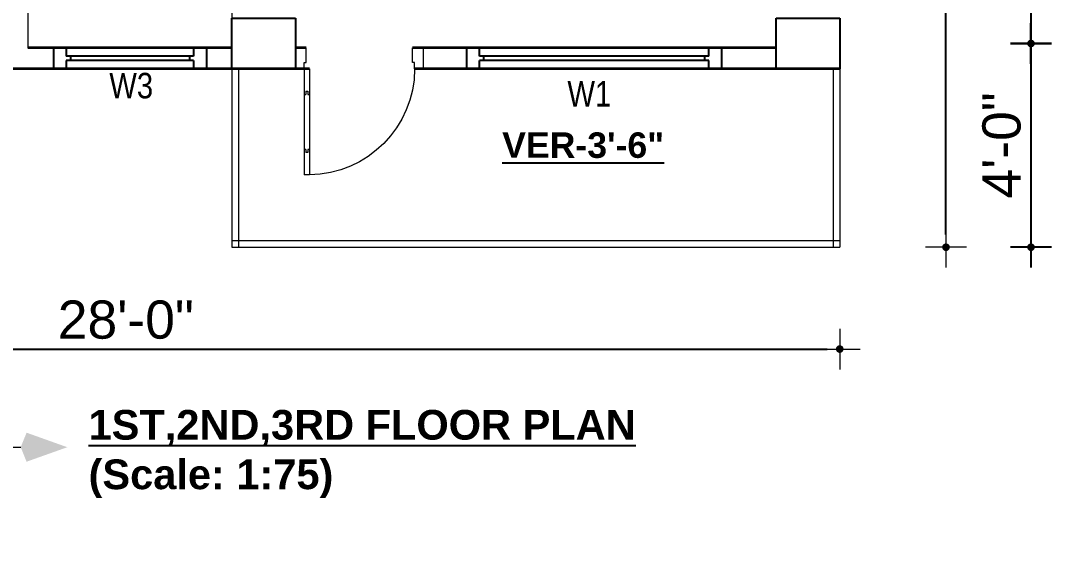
# Model space of a CAD drawing. Header units: inches. Extents: x -100787 to 3653, y -96809 to -8632.
# Drawn here: x -75451.8 to -75209.2, y -87965.5 to -87837.6 of the extents above; entities that cross this region are included whole.
import ezdxf
from ezdxf.enums import TextEntityAlignment as Align

# ---------------------------------------------------------------- set-up
doc = ezdxf.new("R2010")
doc.units = ezdxf.units.IN
doc.header["$MEASUREMENT"] = 0
doc.header["$PDMODE"] = 99
for name, color, linetype, lineweight in [('1-FOUNDATION DIM', 31, 'Continuous', 5), ('DIM', 7, 'Continuous', 15), ('door', 132, 'Continuous', 15), ('ELE.POWER', 10, 'Continuous', 20), ('Furniture Gr.Fl.', 6, 'Continuous', 5), ('R0D', 1, 'Continuous', 35), ('SB', 5, 'Continuous', 13)]:
    doc.layers.add(name, color=color, linetype=linetype, lineweight=lineweight)
for name, color, linetype in [('Brick wall', 3, 'Continuous'), ('RCC', 6, 'Continuous'), ('Rod', 1, 'Continuous'), ('TEX', 7, 'Continuous'), ('WINDOOR', 7, 'Continuous')]:
    doc.layers.add(name, color=color, linetype=linetype)
doc.styles.add('ARIAL', font='arial.ttf')
doc.styles.add('ROMANS', font='romans')
doc.styles.get("Standard").update_dxf_attribs({"font": 'ARIALN.TTF'})
doc.dimstyles.new('3-8', dxfattribs={"dimscale": 1.5, "dimtxt": 6, "dimasz": 2, "dimexe": 0.18, "dimexo": 6, "dimgap": 0, "dimtad": 0, "dimdec": 0, "dimzin": 3, "dimdsep": 46, "dimlunit": 3, "dimtxsty": 'ARIAL', "dimblk": 'DD', "dimcen": 1, "dimse1": 1, "dimse2": 1, "dimclrd": 256, "dimclrt": 256, "dimadec": 0, "dimazin": 0, "dimtfac": 0.5, "dimtdec": 0, "dimtmove": 2, "dimatfit": 0, "dimfxl": 0.18, "dimtvp": 0.75, "dimfrac": 1, "dimtolj": 1, "dimtzin": 0, "dimarcsym": 0})

# ---------------------------------------------------------------- blocks, each defined once
blk = doc.blocks.new('A$C154754DE')
at = {"layer": 'RCC'}
for p, q in [((0, 12), (15, 12)), ((0, 0), (0, 12)), ((15, 12), (15, 0)), ((15, 0), (0, 0))]:
    blk.add_line(p, q, dxfattribs=at)
blk = doc.blocks.new('D30')
at = {"layer": 'door'}
for p, q in [((2, 5), (2, 29.97)), ((3.25, 29.97), (2, 29.97)), ((3.25, 5), (3.25, 29.97)), ((2.4, 23.97), (2.4, 24.72)), ((2.85, 24.72), (2.4, 24.72)), ((2.85, 23.97), (2.85, 24.72)), ((2.4, 23.97), (2, 23.97)), ((3.25, 23.97), (2.85, 23.97)), ((2, 11), (2.4, 11)), ((2.4, 10.25), (2.4, 11)), ((2.4, 10.25), (2.85, 10.25)), ((2.85, 10.25), (2.85, 11)), ((2.85, 11), (3.25, 11)), ((0, 0), (0, 5)), ((0, 5), (2, 5)), ((2, 5), (2, 3.5)), ((2, 5), (3.25, 5)), ((30, 5), (28, 5)), ((28, 5), (28, 3.5)), ((30, 0), (30, 5)), ((2, 3.5), (2.5, 3.5)), ((2.5, 3.5), (2.5, 0)), ((28, 3.5), (27.5, 3.5)), ((27.5, 3.5), (27.5, 0)), ((2.5, 0), (0, 0)), ((27.5, 0), (30, 0))]:
    blk.add_line(p, q, dxfattribs=at)
blk.add_arc((2.89, 4.86), 25.11, 0.3204, 89.1727, dxfattribs=at)
blk = doc.blocks.new('W-1')
at = {"layer": 'WINDOOR'}
for p, q in [((-60, 0), (-60, -5)), ((-60, 0), (-57, 0)), ((-60, 0), (0, 0)), ((-57, 0), (-57, -2)), ((-3, 0), (-3, -2)), ((0, 0), (0, -5)), ((-57, -2), (-3, -2)), ((-56, -2), (-56, -3)), ((-4, -2), (-4, -3)), ((-57, -3), (-57, -5)), ((-57, -3), (-3, -3)), ((-3, -3), (-3, -5)), ((-57, -5), (-60, -5)), ((-60, -5), (0, -5)), ((0, -5), (-3, -5))]:
    blk.add_line(p, q, dxfattribs=at)
blk = doc.blocks.new('W-3FT')
at = {"layer": 'WINDOOR'}
for p, q in [((-36, 0), (-36, -5)), ((-36, 0), (-33, 0)), ((-36, 0), (0, 0)), ((-33, 0), (-33, -2)), ((-3, 0), (-3, -2)), ((0, 0), (0, -5)), ((-33, -2), (-3, -2)), ((-32, -2), (-32, -3)), ((-4, -2), (-4, -3)), ((-33, -3), (-33, -5)), ((-33, -3), (-3, -3)), ((-3, -3), (-3, -5)), ((-33, -5), (-36, -5)), ((-36, -5), (0, -5)), ((0, -5), (-3, -5))]:
    blk.add_line(p, q, dxfattribs=at)
blk = doc.blocks.new('DD')
for p, q in [((0, 1.6), (0, -1.6)), ((-1.6, 0), (1.6, 0))]:
    blk.add_line(p, q)
at = {"const_width": 0.3}
blk.add_lwpolyline([(-0.15, 0, 1), (0.15, 0, 1)], format="xyb", close=True, dxfattribs=at)
blk = doc.blocks.new('*D497')
at = {"layer": 'Defpoints', "color": 0}
for p in [(-75595, -87879), (-75259, -87879), (-75259, -87915)]:
    blk.add_point(p, dxfattribs=at)
at = {"layer": 'Furniture Gr.Fl.', "lineweight": -2}
blk.add_line((-75592, -87915), (-75262, -87915), dxfattribs=at)
at = {"layer": 'Furniture Gr.Fl.', "lineweight": -2, "xscale": 3, "yscale": 3, "zscale": 3, "rotation": 180}
blk.add_blockref('DD', (-75595, -87915), dxfattribs=at)
at = {"layer": 'Furniture Gr.Fl.', "lineweight": -2, "xscale": 3, "yscale": 3, "zscale": 3}
blk.add_blockref('DD', (-75259, -87915), dxfattribs=at)
at = {"layer": 'Furniture Gr.Fl.', "insert": (-75427, -87908.11), "char_height": 9, "attachment_point": 5, "style": 'ARIAL'}
blk.add_mtext('\\A1;28\'-0"', dxfattribs=at)
blk = doc.blocks.new('*D498')
at = {"layer": 'Defpoints', "color": 0}
for p in [(-75260.56, -87133), (-75234, -87133), (-75260.56, -87891)]:
    blk.add_point(p, dxfattribs=at)
at = {"layer": 'Furniture Gr.Fl.', "lineweight": -2}
blk.add_line((-75234, -87888), (-75234, -87136), dxfattribs=at)
at = {"layer": 'Furniture Gr.Fl.', "lineweight": -2, "xscale": 3, "yscale": 3, "zscale": 3}
for p, rotation in [((-75234, -87133), 90), ((-75234, -87891), 270)]:
    blk.add_blockref('DD', p, dxfattribs=dict(at, rotation=rotation))
at = {"layer": 'Furniture Gr.Fl.', "insert": (-75240.9, -87512), "char_height": 9, "attachment_point": 5, "rotation": 90, "style": 'ARIAL'}
blk.add_mtext('\\A1;63\'-2"', dxfattribs=at)
blk = doc.blocks.new('Anno_North_J_Metric')
at = {"linetype": 'ByBlock', "lineweight": -2}
h = blk.add_hatch(color=0, dxfattribs=at)
h.paths.add_polyline_path([(-4.167, 0), (-4.679, 0, 1), (4.679, 0), (4.167, 0, -1)])
h.paths.add_polyline_path([(1.414, 0), (2, 0, 1), (-2, 0), (-1.414, 0, -1)])
at = {"color": 0, "linetype": 'ByBlock', "lineweight": -2}
for p, q in [((0, 4.679), (0, 5.667)), ((-3.308, 3.308), (-4.007, 4.007)), ((3.308, 3.308), (4.007, 4.007)), ((0, 1.414), (0, -1.414)), ((0, -1.414), (0, 1.414)), ((-1, 1), (1, -1)), ((-1, -1), (1, 1)), ((1, -1), (-1, 1)), ((1, 1), (-1, -1)), ((6.169, 0.401), (6.169, 0.821)), ((6.169, 0.821), (8.269, 0.821)), ((8.269, 0.821), (8.269, 0.401)), ((-4.679, 0), (-5.667, 0)), ((-4.679, 0), (-4.167, 0)), ((-1.414, 0), (-2, 0)), ((-1.414, 0), (1.414, 0)), ((1.414, 0), (-1.414, 0)), ((1.414, 0), (2, 0)), ((4.679, 0), (4.167, 0)), ((4.679, 0), (5.667, 0)), ((7.429, 0.401), (6.169, 0.401)), ((6.169, -0.439), (7.429, 0.401)), ((8.269, 0.401), (7.009, -0.439)), ((8.667, 0), (9.833, 0)), ((6.169, -0.859), (6.169, -0.439)), ((7.009, -0.439), (8.269, -0.439)), ((8.269, -0.439), (8.269, -0.859)), ((8.269, -0.859), (6.169, -0.859)), ((-3.308, -3.308), (-4.007, -4.007)), ((3.308, -3.308), (4.007, -4.007)), ((0, -4.679), (0, -5.667))]:
    blk.add_line(p, q, dxfattribs=at)
for radius in [4.679, 4.167, 2, 1.414]:
    blk.add_circle((0, 0), radius, dxfattribs=at)
for points in [[(-0.333, 5.5), (0, 5.667), (0, 6.667)], [(0, 6.667), (0.333, 5.5), (0, 5.667)], [(0, 4.167), (0.667, 3.5), (-0.667, 3.5)], [(-2.946, 2.946), (-2.003, 2.946), (-2.946, 2.003)], [(2.946, 2.946), (2.946, 2.003), (2.003, 2.946)], [(-4.167, 0), (-3.5, 0.667), (-3.5, -0.667)], [(4.167, 0), (3.5, -0.667), (3.5, 0.667)], [(12.5, 0), (10.167, 0.833), (9.833, 0)], [(-6.667, 0), (-5.5, 0.333), (-5.667, 0)], [(-5.5, -0.333), (-5.667, 0), (-6.667, 0)], [(9.833, 0), (10.167, -0.833), (12.5, 0)], [(-2.946, -2.946), (-2.946, -2.003), (-2.003, -2.946)], [(2.946, -2.946), (2.003, -2.946), (2.946, -2.003)], [(0, -4.167), (-0.667, -3.5), (0.667, -3.5)], [(0, -6.667), (-0.333, -5.5), (0, -5.667)], [(0.333, -5.5), (0, -5.667), (0, -6.667)]]:
    blk.add_solid(points, dxfattribs=at)
at = {"color": 0, "linetype": 'ByBlock', "lineweight": -2, "style": 'ROMANS'}
blk.add_text('W', height=0.5, dxfattribs=at).set_placement((0, 2.833), align=Align.CENTER)
for s, rotation, p in [('SW', 45, (-2.003, 2.003)), ('NW', 315, (2.003, 2.003)), ('S', 270, (-3.333, 0)), ('N', 270, (2.833, 0)), ('SE', 135, (-2, -2)), ('NE', 225, (2, -2)), ('E', 180, (0, -2.667))]:
    blk.add_text(s, height=0.5, rotation=rotation, dxfattribs=at).set_placement(p, align=Align.CENTER)
blk = doc.blocks.new('*D505')
at = {"layer": 'Defpoints', "color": 0}
for p in [(-75259, -87689), (-75259, -87843), (-75214, -87843)]:
    blk.add_point(p, dxfattribs=at)
at = {"layer": 'Rod', "lineweight": -2}
blk.add_line((-75214, -87692), (-75214, -87840), dxfattribs=at)
at = {"layer": 'Rod', "lineweight": -2, "xscale": 3, "yscale": 3, "zscale": 3}
for p, rotation in [((-75214, -87689), 90), ((-75214, -87843), 270)]:
    blk.add_blockref('DD', p, dxfattribs=dict(at, rotation=rotation))
at = {"layer": 'Rod', "insert": (-75220.89, -87766), "char_height": 9, "attachment_point": 5, "rotation": 90, "style": 'ARIAL'}
blk.add_mtext('\\A1;12\'-10"', dxfattribs=at)
blk = doc.blocks.new('*D506')
at = {"layer": 'Defpoints', "color": 0}
for p in [(-75259, -87843), (-75259, -87891), (-75214, -87891)]:
    blk.add_point(p, dxfattribs=at)
at = {"layer": 'Rod', "lineweight": -2}
blk.add_line((-75214, -87846), (-75214, -87888), dxfattribs=at)
at = {"layer": 'Rod', "lineweight": -2, "xscale": 3, "yscale": 3, "zscale": 3}
for p, rotation in [((-75214, -87843), 90), ((-75214, -87891), 270)]:
    blk.add_blockref('DD', p, dxfattribs=dict(at, rotation=rotation))
at = {"layer": 'Rod', "insert": (-75220.89, -87867), "char_height": 9, "attachment_point": 5, "rotation": 90, "style": 'ARIAL'}
blk.add_mtext('\\A1;4\'-0"', dxfattribs=at)

msp = doc.modelspace()

# ---------------------------------------------------------------- linework, layer by layer
at = {"layer": 'ELE.POWER'}
for p, q in [((-75450.04, -87752), (-75450.04, -87844)), ((-75402.04, -87780), (-75402.04, -87849.08))]:
    msp.add_line(p, q, dxfattribs=at)
at = {"layer": 'R0D'}
for p, q in [((-75402.04, -87844), (-75450.04, -87844)), ((-75402.04, -87844), (-75402.04, -87844)), ((-75384.54, -87844), (-75387.04, -87844)), ((-75274, -87844), (-75359.54, -87844)), ((-75402.04, -87849), (-75458.29, -87849)), ((-75383.79, -87849), (-75450.04, -87849)), ((-75259, -87849), (-75359.04, -87849))]:
    msp.add_line(p, q, dxfattribs=at)
at = {"layer": 'SB'}
for p, q in [((-75402.04, -87849), (-75402.04, -87891)), ((-75400.48, -87849), (-75400.48, -87891)), ((-75260.56, -87849), (-75260.56, -87891)), ((-75259, -87849), (-75259, -87891)), ((-75402.04, -87889.44), (-75259, -87889.44)), ((-75402.04, -87891), (-75259, -87891))]:
    msp.add_line(p, q, dxfattribs=at)

# ---------------------------------------------------------------- block references
at = {"layer": '1-FOUNDATION DIM', "xscale": -1, "rotation": 180}
msp.add_blockref('D30', (-75387.04, -87844), dxfattribs=at)
at = {"layer": 'Brick wall', "xscale": -1}
msp.add_blockref('W-3FT', (-75444.04, -87844), dxfattribs=at)
at = {"layer": 'DIM', "ltscale": 500000, "xscale": 4.107415312464582, "yscale": 4.107415312464582, "zscale": 4.107415327752908}
msp.add_blockref('Anno_North_J_Metric', (-75492.12, -87938.12), dxfattribs=at)
at = {"layer": 'RCC'}
for p in [(-75402.04, -87849), (-75274, -87849)]:
    msp.add_blockref('A$C154754DE', p, dxfattribs=at)
at = {"layer": 'WINDOOR', "ltscale": 10, "rotation": 180}
msp.add_blockref('W-1', (-75346.77, -87849), dxfattribs=at)

# ---------------------------------------------------------------- texts
at = {"layer": 'TEX', "linetype": 'ByBlock', "char_height": 6, "width": 18.7715, "attachment_point": 9}
for s, insert in [('W3', (-75420.58, -87856)), ('{\\fArial Narrow|b0|i0|c0|p34;W1}', (-75312.78, -87857.85))]:
    msp.add_mtext(s, dxfattribs=dict(at, insert=insert))
at = {"layer": 'TEX', "insert": (-75319.39, -87866.99), "char_height": 6, "width": 86.6093, "attachment_point": 5, "rotation": 359.975}
msp.add_mtext('{\\fArial|b1|i0|c0|p34;\\LVER-3\'-6"}', dxfattribs=at)
at = {"layer": 'TEX', "insert": (-75435.77, -87929.34), "char_height": 7, "width": 256.473, "attachment_point": 1}
msp.add_mtext('{\\fArial Rounded MT Bold|b0|i0|c0|p34;\\L1ST,2ND,3RD FLOOR PLAN\\P\\l(Scale: 1:75)}', dxfattribs=at)

# ---------------------------------------------------------------- dimensions: what is measured, and where the dimension line sits
at = {"layer": 'Furniture Gr.Fl.'}
dim = msp.add_linear_dim(base=(-75234, -87133), p1=(-75260.56, -87891), p2=(-75260.56, -87133), angle=90, dimstyle='3-8', dxfattribs=at)
dim.commit()
dim.dimension.update_dxf_attribs({"geometry": '*D498', "text_midpoint": (-75240.9, -87512)})
dim = msp.add_linear_dim(base=(-75259, -87915), p1=(-75595, -87879), p2=(-75259, -87879), dimstyle='3-8', dxfattribs=at)
dim.commit()
dim.dimension.update_dxf_attribs({"geometry": '*D497', "text_midpoint": (-75427, -87908.11)})
at = {"layer": 'Rod'}
for base, p1, p2, picture, middle in [((-75214, -87843), (-75259, -87689), (-75259, -87843), '*D505', (-75220.89, -87766)), ((-75214, -87891), (-75259, -87843), (-75259, -87891), '*D506', (-75220.89, -87867))]:
    dim = msp.add_linear_dim(base=base, p1=p1, p2=p2, angle=90, dimstyle='3-8', dxfattribs=at)
    dim.commit()
    dim.dimension.update_dxf_attribs({"geometry": picture, "text_midpoint": middle})

doc.saveas('drawing.dxf')
